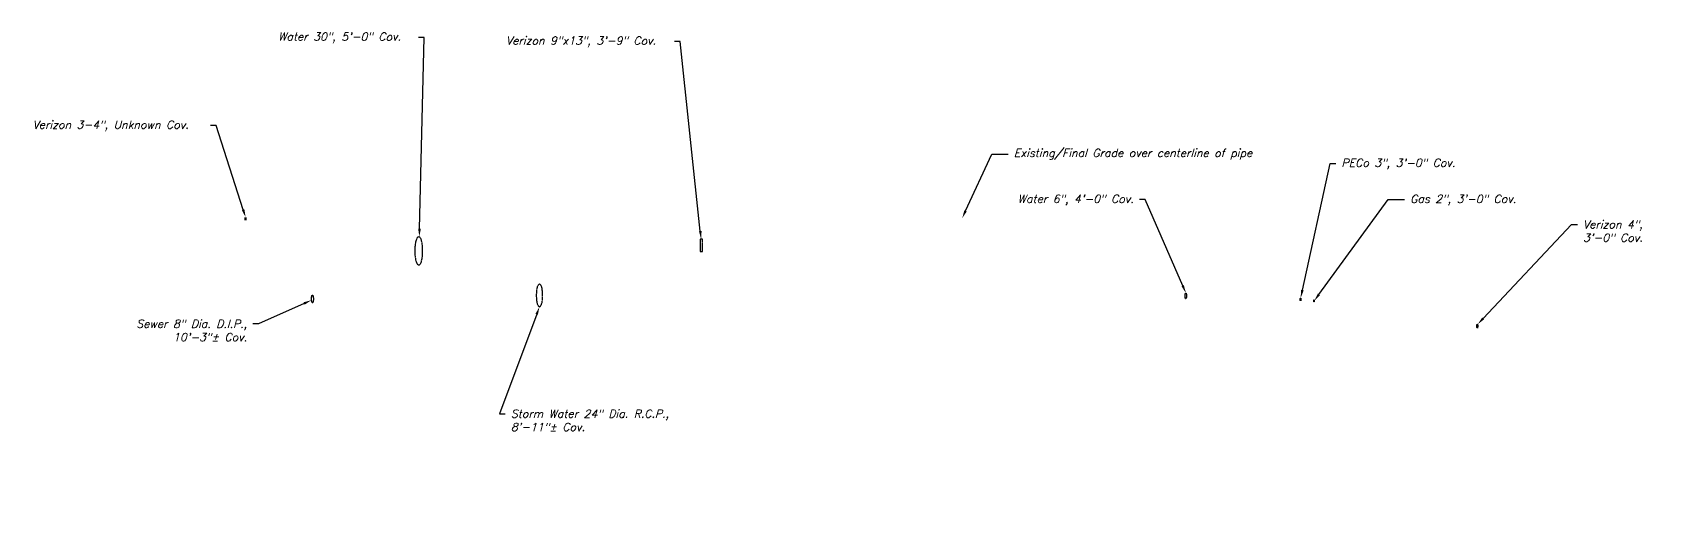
# Model space of a CAD drawing. Header units: feet. Extents: x 2726195 to 2731460, y 295075 to 297838.
# Drawn here: x 2726251 to 2726821, y 295308 to 295472 of the extents above; entities that cross this region are included whole.
import ezdxf
from ezdxf import colors
from ezdxf.entities.mleader import LeaderData, LeaderLine
from ezdxf.math import Vec2, Vec3

# ---------------------------------------------------------------- set-up
doc = ezdxf.new("R2010")
doc.units = ezdxf.units.FT
doc.header["$MEASUREMENT"] = 0
for name, pattern in [('PWD-NGAS', [2.35, 2, -0.05, 0.1, -0.05, 0.1, -0.05]), ('PWD-SSWR', [3.3, 1.5, -0.15, 1.5, -0.15]), ('PWD-TELE', [1.5, 1, -0.05, 0.1, -0.05, 0.1, -0.05, 0.1, -0.05]), ('PWD-WATR', [2.2, 2, -0.05, 0.1, -0.05])]:
    doc.linetypes.add(name, pattern=pattern)
for name, color, linetype in [('EX-TEXT', 7, 'Continuous'), ('EX-TEXT-GAS-W2', 51, 'Continuous'), ('EX-TEXT-PECO-W2', 22, 'Continuous'), ('EX-TEXT-SEWER-W1', 70, 'Continuous'), ('EX-TEXT-VERIZON-W1', 30, 'Continuous'), ('EX-TEXT-VERIZON-W2', 30, 'Continuous'), ('EX-TEXT-WATER-W1', 151, 'Continuous'), ('EX-TEXT-WATER-W2', 151, 'Continuous'), ('EX-UTIL-GAS', 51, 'PWD-NGAS'), ('EX-UTIL-PECO', 22, 'PWD-TELE'), ('EX-UTIL-SEWER', 70, 'PWD-SSWR'), ('EX-UTIL-VERIZON', 30, 'PWD-TELE'), ('EX-UTIL-WATER', 151, 'PWD-WATR')]:
    doc.layers.add(name, color=color, linetype=linetype)
doc.styles.add('EX-100', font='simplex.shx', dxfattribs={"oblique": 15, "height": 0.1})

msp = doc.modelspace()

# ---------------------------------------------------------------- linework, layer by layer
at = {"layer": 'EX-TEXT-VERIZON-W1'}
msp.add_ellipse((2726325.09, 295406.96), major_axis=(0, 0.541), ratio=0.2493075, dxfattribs=at)
at = {"layer": 'EX-UTIL-GAS'}
msp.add_ellipse((2726698.863, 295378.26), major_axis=(0, 0.335), ratio=0.2492537, dxfattribs=at)
at = {"layer": 'EX-UTIL-PECO'}
msp.add_ellipse((2726694.187, 295378.755), major_axis=(0, 0.5), ratio=0.25, dxfattribs=at)
at = {"layer": 'EX-UTIL-SEWER'}
for centre, major_axis, ratio in [((2726427.904, 295380.182), (0, -4), 0.25), ((2726348.475, 295378.935), (0, 1.335), 0.2509363)]:
    msp.add_ellipse(centre, major_axis=major_axis, ratio=ratio, dxfattribs=at)
at = {"layer": 'EX-UTIL-VERIZON'}
msp.add_lwpolyline([(2726484.133, 295399.855), (2726484.133, 295395.525), (2726484.883, 295395.525), (2726484.883, 295399.855)], close=True, dxfattribs=at)
msp.add_ellipse((2726755.997, 295369.428), major_axis=(0, 0.666), ratio=0.2475619, dxfattribs=at)
at = {"layer": 'EX-UTIL-WATER'}
for centre, major_axis in [((2726385.66, 295395.752), (0, 5)), ((2726654.017, 295380.009), (0, 1))]:
    msp.add_ellipse(centre, major_axis=major_axis, ratio=0.25, dxfattribs=at)

# ---------------------------------------------------------------- leaders
at = {"layer": 'EX-TEXT'}
ml = msp.add_multileader_mtext('Standard', dxfattribs=at)
ml.set_content('Existing/Final Grade over centerline of pipe', color=256, style='EX-100')
ml.set_leader_properties(color=256, linetype='ByLayer', lineweight=-1)
ml.build(insert=Vec2(0, 0))
ml.multileader.update_dxf_attribs({"dogleg_length": 0.1, "arrow_head_size": 2.8, "scale": 20})
ctx = ml.context
ctx.base_point, ctx.scale, ctx.char_height, ctx.arrow_head_size, ctx.plane_origin = Vec3(2726591.874, 295429.542), 20, 2.8, 2.8, Vec3(2726637.133, 295341.176)
notes = []
notes.append((ctx, [(1, (1, 1, 0), (2726586.169, 295429.542), (1, 0), 5.705, [(0, [(2726575.795, 295407.196)], 0, [])])]))
ctx.mtext.insert, ctx.mtext.rotation, ctx.mtext.width, ctx.mtext.flow_direction = Vec3(2726593.874, 295431.409), -5.6627535, 49.68619, 5
at = {"layer": 'EX-TEXT-GAS-W2'}
ml = msp.add_multileader_mtext('Standard', dxfattribs=at)
ml.set_content('Gas 2", 3\'-0" Cov.', color=256, style='EX-100')
ml.set_leader_properties(color=256, linetype='ByLayer', lineweight=-1)
ml.build(insert=Vec2(0, 0))
ml.multileader.update_dxf_attribs({"dogleg_length": 0.1, "arrow_head_size": 2.8, "scale": 20})
ctx = ml.context
ctx.base_point, ctx.scale, ctx.char_height, ctx.arrow_head_size, ctx.plane_origin = Vec3(2726730.555, 295413.691), 20, 2.8, 2.8, Vec3(2726775.814, 295325.325)
notes.append((ctx, [(1, (1, 1, 0), (2726724.849, 295413.691), (1, 0), 5.705, [(0, [(2726698.946, 295378.26)], 0, [])])]))
ctx.mtext.insert, ctx.mtext.rotation, ctx.mtext.flow_direction = Vec3(2726732.555, 295415.358), -5.6627535, 5
at = {"layer": 'EX-TEXT-PECO-W2'}
ml = msp.add_multileader_mtext('Standard', dxfattribs=at)
ml.set_content('PECo 3", 3\'-0" Cov.', color=256, style='EX-100')
ml.set_leader_properties(color=256, linetype='ByLayer', lineweight=-1)
ml.build(insert=Vec2(0, 0))
ml.multileader.update_dxf_attribs({"dogleg_length": 0.1, "arrow_head_size": 2.8, "scale": 20})
ctx = ml.context
ctx.base_point, ctx.scale, ctx.char_height, ctx.arrow_head_size, ctx.plane_origin = Vec3(2726706.478, 295426.314), 20, 2.8, 2.8, Vec3(2726798.715, 295052.814)
notes.append((ctx, [(0, (1, 1, 0), (2726704.478, 295426.314), (1, 0), 2, [(0, [(2726694.208, 295379.255)], 0, [])])]))
ctx.mtext.insert, ctx.mtext.rotation, ctx.mtext.flow_direction = Vec3(2726708.478, 295427.981), -5.6627535, 5
at = {"layer": 'EX-TEXT-SEWER-W1'}
ml = msp.add_multileader_mtext('Standard', dxfattribs=at)
ml.set_content('Sewer 8" Dia. D.I.P.,\\P10\'-3"%%P Cov.', color=256, style='EX-100')
ml.set_leader_properties(color=256, linetype='ByLayer', lineweight=-1)
ml.build(insert=Vec2(0, 0))
ml.multileader.update_dxf_attribs({"dogleg_length": 0.1, "arrow_head_size": 2.8, "scale": 20})
ctx = ml.context
ctx.base_point, ctx.scale, ctx.char_height, ctx.arrow_head_size, ctx.plane_origin = Vec3(2726280.634, 295370.251), 20, 2.8, 2.8, Vec3(2726124.881, 295423.927)
ctx.text_align_type = 2
notes.append((ctx, [(0, (1, 1, 0), (2726329.629, 295370.251), (-1, 0), 2, [(0, [(2726348.104, 295378.491)], 0, [])])]))
ctx.mtext.insert, ctx.mtext.rotation, ctx.mtext.alignment, ctx.mtext.flow_direction = Vec3(2726325.629, 295371.651), -5.6627535, 3, 5
ml = msp.add_multileader_mtext('Standard', dxfattribs=at)
ml.set_content('Storm Water 24" Dia. R.C.P.,\\P8\'-11"%%P Cov.', color=256, style='EX-100')
ml.set_leader_properties(color=256, linetype='ByLayer', lineweight=-1)
ml.build(insert=Vec2(0, 0))
ml.multileader.update_dxf_attribs({"dogleg_length": 0.1, "arrow_head_size": 2.8, "scale": 20})
ctx = ml.context
ctx.base_point, ctx.scale, ctx.char_height, ctx.arrow_head_size, ctx.plane_origin = Vec3(2726415.904, 295338.796), 20, 2.8, 2.8, Vec3(2726297.118, 295401.25)
notes.append((ctx, [(1, (1, 1, 0), (2726413.904, 295338.796), (1, 0), 2, [(0, [(2726427.904, 295376.182)], 0, [])])]))
ctx.mtext.insert, ctx.mtext.rotation, ctx.mtext.flow_direction = Vec3(2726417.904, 295340.196), -5.6627535, 5
at = {"layer": 'EX-TEXT-VERIZON-W1'}
ml = msp.add_multileader_mtext('Standard', dxfattribs=at)
ml.set_content('Verizon 9"x13", 3\'-9" Cov.', color=256, style='EX-100')
ml.set_leader_properties(color=256, linetype='ByLayer', lineweight=-1)
ml.build(insert=Vec2(0, 0))
ml.multileader.update_dxf_attribs({"dogleg_length": 0.1, "arrow_head_size": 2.8, "scale": 20})
ctx = ml.context
ctx.base_point, ctx.scale, ctx.char_height, ctx.arrow_head_size, ctx.plane_origin = Vec3(2726414.244, 295469.052), 20, 2.8, 2.8, Vec3(2726419.058, 295467.033)
notes.append((ctx, [(0, (1, 1, 0), (2726477.129, 295469.052), (-1, 0), 2, [(0, [(2726484.459, 295399.855)], 0, [])])]))
ctx.mtext.insert, ctx.mtext.rotation, ctx.mtext.flow_direction = Vec3(2726416.244, 295470.719), -5.6627535, 5
ml = msp.add_multileader_mtext('Standard', dxfattribs=at)
ml.set_content('Verizon 3-4", Unknown Cov.', color=256, style='EX-100')
ml.set_leader_properties(color=256, linetype='ByLayer', lineweight=-1)
ml.build(insert=Vec2(0, 0))
ml.multileader.update_dxf_attribs({"dogleg_length": 0.1, "arrow_head_size": 2.8, "scale": 20})
ctx = ml.context
ctx.base_point, ctx.scale, ctx.char_height, ctx.arrow_head_size, ctx.plane_origin = Vec3(2726248.582, 295439.641), 20, 2.8, 2.8, Vec3(2726260.2, 295489.163)
notes.append((ctx, [(0, (1, 1, 0), (2726314.801, 295439.641), (-1, 0), 2, [(0, [(2726325.09, 295407.501)], 0, [])])]))
ctx.mtext.insert, ctx.mtext.rotation, ctx.mtext.flow_direction = Vec3(2726250.582, 295441.307), -5.6627535, 5
at = {"layer": 'EX-TEXT-VERIZON-W2'}
ml = msp.add_multileader_mtext('Standard', dxfattribs=at)
ml.set_content('Verizon 4",\\P3\'-0" Cov.', color=256, style='EX-100')
ml.set_leader_properties(color=256, linetype='ByLayer', lineweight=-1)
ml.build(insert=Vec2(0, 0))
ml.multileader.update_dxf_attribs({"dogleg_length": 0.1, "arrow_head_size": 2.8, "scale": 20})
ctx = ml.context
ctx.base_point, ctx.scale, ctx.char_height, ctx.arrow_head_size, ctx.plane_origin = Vec3(2726791.011, 295405.039), 20, 2.8, 2.8, Vec3(2726828.856, 295548.63)
notes.append((ctx, [(1, (1, 1, 0), (2726789.011, 295405.039), (1, 0), 2, [(0, [(2726756.158, 295370.094)], 0, [])])]))
ctx.mtext.insert, ctx.mtext.rotation, ctx.mtext.width, ctx.mtext.flow_direction = Vec3(2726793.011, 295406.439), -5.6627535, 56.10041, 5
at = {"layer": 'EX-TEXT-WATER-W1'}
ml = msp.add_multileader_mtext('Standard', dxfattribs=at)
ml.set_content('Water 30", 5\'-0" Cov.', color=256, style='EX-100')
ml.set_leader_properties(color=256, linetype='ByLayer', lineweight=-1)
ml.build(insert=Vec2(0, 0))
ml.multileader.update_dxf_attribs({"dogleg_length": 0.1, "arrow_head_size": 2.8, "scale": 20})
ctx = ml.context
ctx.base_point, ctx.scale, ctx.char_height, ctx.arrow_head_size, ctx.plane_origin = Vec3(2726334.499, 295470.453), 20, 2.8, 2.8, Vec3(2726485.393, 295560.72)
notes.append((ctx, [(1, (1, 1, 0), (2726387.601, 295470.453), (-1, 0), 2, [(0, [(2726385.864, 295400.692)], 0, [])])]))
ctx.mtext.insert, ctx.mtext.rotation, ctx.mtext.flow_direction = Vec3(2726336.499, 295472.12), -5.6627535, 5
at = {"layer": 'EX-TEXT-WATER-W2'}
ml = msp.add_multileader_mtext('Standard', dxfattribs=at)
ml.set_content('Water 6", 4\'-0" Cov.', color=256, style='EX-100')
ml.set_leader_properties(color=256, linetype='ByLayer', lineweight=-1)
ml.build(insert=Vec2(0, 0))
ml.multileader.update_dxf_attribs({"dogleg_length": 0.1, "arrow_head_size": 2.8, "scale": 20})
ctx = ml.context
ctx.base_point, ctx.scale, ctx.char_height, ctx.arrow_head_size, ctx.plane_origin = Vec3(2726589.371, 295413.701), 20, 2.8, 2.8, Vec3(2726743.059, 295601.842)
ctx.text_align_type = 2
notes.append((ctx, [(0, (1, 1, 0), (2726639.806, 295413.701), (-1, 0), 2, [(0, [(2726654.058, 295381.009)], 0, [])])]))
ctx.mtext.insert, ctx.mtext.rotation, ctx.mtext.alignment, ctx.mtext.flow_direction = Vec3(2726635.806, 295415.368), -5.6627535, 3, 5
for ctx, leaders in notes:
    for number, flags, end, landing, length, lines in leaders:
        leader = LeaderData()
        leader.index, (leader.has_last_leader_line, leader.has_dogleg_vector, leader.attachment_direction) = number, flags
        leader.last_leader_point, leader.dogleg_vector, leader.dogleg_length = Vec3(end), Vec3(landing), length
        for number, points, colour, breaks in lines:
            line = LeaderLine()
            line.index, line.vertices, line.color, line.breaks = number, Vec3.list(points), colors.encode_raw_color(colour), breaks
            leader.lines.append(line)
        ctx.leaders.append(leader)

doc.saveas('drawing.dxf')
